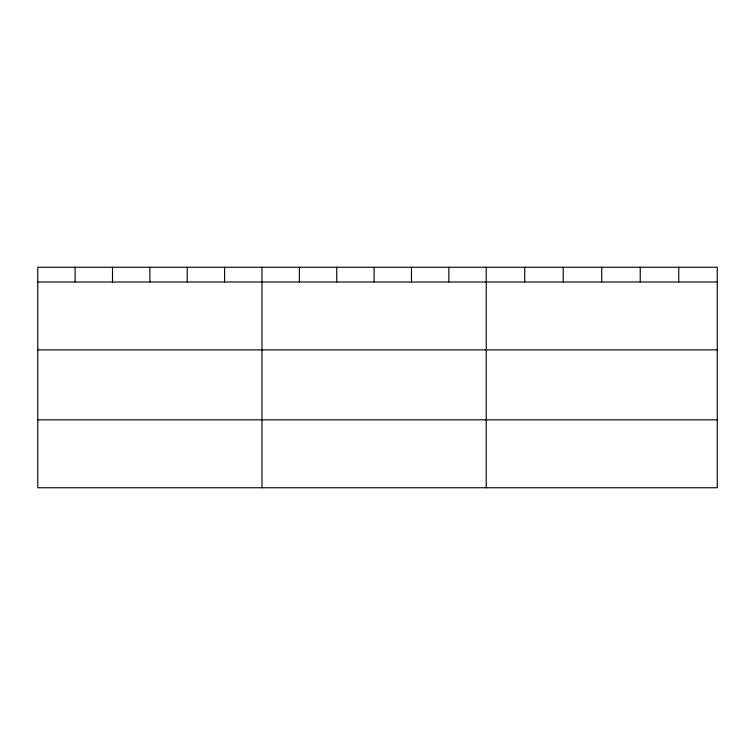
<?xml version="1.0" encoding="UTF-8"?>
<svg xmlns="http://www.w3.org/2000/svg" width="755" height="755" viewBox="0 0 755 755"><rect width="100%" height="100%" fill="white"/><g stroke="black" fill="none" stroke-linecap="round" stroke-linejoin="round"><path stroke-width="1.13" d="M717.25 281.993L717.25 487.749L37.75 487.749L37.75 267.251L717.25 267.251L717.25 281.993L37.75 281.993M37.75 349.886L717.25 349.886M37.75 419.846L717.25 419.846M678.745 267.251L678.745 281.993M640.24 267.251L640.24 281.993M601.735 267.251L601.735 281.993M563.23 267.251L563.23 281.993M524.725 267.251L524.725 281.993M486.22 267.251L486.22 487.749M448.848 267.251L448.848 281.993M411.475 267.251L411.475 281.993M374.102 267.251L374.102 281.993M336.73 267.251L336.73 281.993M299.357 267.251L299.357 281.993M261.985 267.251L261.985 487.749M224.612 267.251L224.612 281.993M187.24 267.251L187.24 281.993M149.868 267.251L149.868 281.993M112.495 267.251L112.495 281.993M75.122 267.251L75.122 281.993"/></g></svg>
